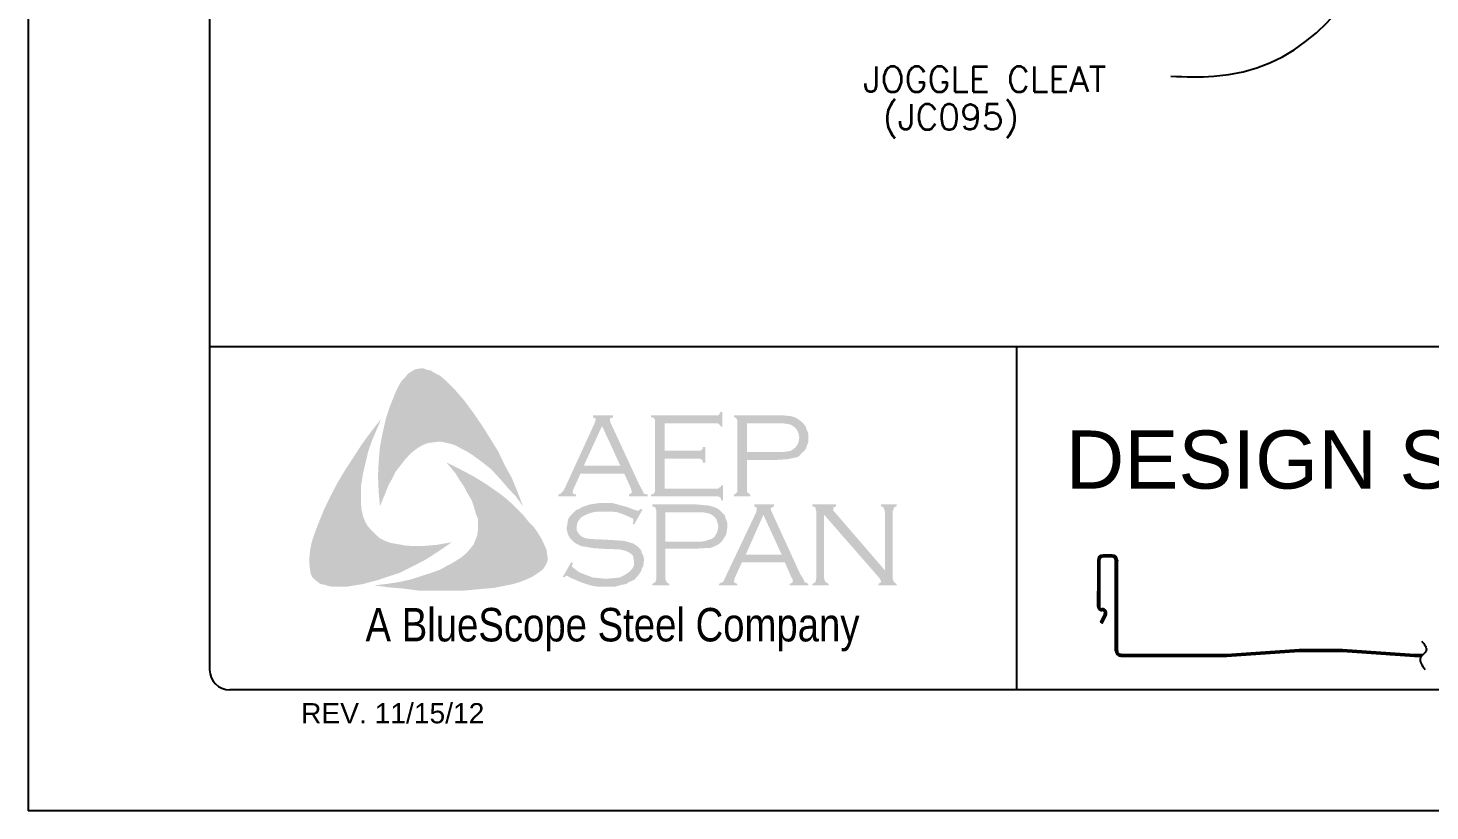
# Model space of a CAD drawing. Extents: x 100.6 to 109.1, y -14.4 to -3.4.
# Drawn here: x 100.551 to 104.894, y -14.409 to -11.983 of the extents above; entities that cross this region are included whole.
import ezdxf

# ---------------------------------------------------------------- set-up
doc = ezdxf.new("R2010")
doc.units = 0
doc.header["$LTSCALE"] = 0.5
doc.header["$MEASUREMENT"] = 0
doc.layers.get('0').update_dxf_attribs({"linetype": 'CONTINUOUS'})
for name, color, linetype in [('BORDER', 9, 'CONTINUOUS'), ('DIM', 4, 'CONTINUOUS'), ('DWG', 2, 'CONTINUOUS'), ('LAYER_1', 160, 'CONTINUOUS')]:
    doc.layers.add(name, color=color, linetype=linetype)
doc.styles.add('ROMAND', font='romand.shx')
doc.styles.get("Standard").update_dxf_attribs({"font": 'romans.shx'})
doc.styles.add('STD', font='simplex.shx', dxfattribs={"height": 0.125})

# ---------------------------------------------------------------- blocks, each defined once
blk = doc.blocks.new('Blue Logo')
at = {"layer": 'LAYER_1'}
for points in [[(-1.7113, 0.8965), (-1.6829, 0.8581), (-1.6566, 0.8197), (-1.6323, 0.7812), (-1.606, 0.7387), (-1.5858, 0.6962), (-1.5635, 0.6557), (-1.5453, 0.6112), (-1.5291, 0.5687), (-1.5514, 0.5991), (-1.5777, 0.6274), (-1.602, 0.6557), (-1.6283, 0.6841), (-1.6566, 0.7063), (-1.687, 0.7286), (-1.7032, 0.7387), (-1.7193, 0.7468), (-1.7376, 0.7569), (-1.7558, 0.763), (-1.774, 0.767), (-1.7881, 0.7691), (-1.8064, 0.767), (-1.8225, 0.765), (-1.8387, 0.7589), (-1.8529, 0.7509), (-1.8671, 0.7407), (-1.8792, 0.7306), (-1.8954, 0.7124), (-1.9096, 0.6942), (-1.9237, 0.676), (-1.9338, 0.6557), (-1.946, 0.6335), (-1.9541, 0.6133), (-1.9723, 0.5687), (-1.9763, 0.6133), (-1.9784, 0.6618), (-1.9763, 0.7063), (-1.9723, 0.7529), (-1.9642, 0.7954), (-1.9541, 0.8399), (-1.9399, 0.8824), (-1.9237, 0.9228), (-1.9116, 0.9471), (-1.9035, 0.9593), (-1.8934, 0.9694), (-1.8853, 0.9795), (-1.8731, 0.9876), (-1.861, 0.9937), (-1.8468, 0.9957), (-1.8367, 0.9957), (-1.8266, 0.9916), (-1.8144, 0.9896), (-1.8064, 0.9836), (-1.7861, 0.9734), (-1.7699, 0.9593), (-1.7537, 0.9431), (-1.7376, 0.9269), (-1.7113, 0.8965)], [(-2.0289, 0.5566), (-2.0249, 0.5384), (-2.0188, 0.5222), (-2.0107, 0.508), (-1.9986, 0.4939), (-1.9864, 0.4817), (-1.9723, 0.4696), (-1.9561, 0.4615), (-1.9399, 0.4554), (-1.9176, 0.4514), (-1.8934, 0.4473), (-1.8691, 0.4453), (-1.8448, 0.4453), (-1.8205, 0.4473), (-1.7962, 0.4494), (-1.7497, 0.4574), (-1.7881, 0.4311), (-1.8286, 0.4048), (-1.8711, 0.3826), (-1.9116, 0.3623), (-1.9561, 0.3482), (-1.9784, 0.3401), (-2.0026, 0.334), (-2.0249, 0.3279), (-2.0492, 0.3239), (-2.0735, 0.3199), (-2.0957, 0.3199), (-2.122, 0.3199), (-2.1321, 0.3219), (-2.1443, 0.3259), (-2.1564, 0.3279), (-2.1645, 0.334), (-2.1746, 0.3421), (-2.1827, 0.3502), (-2.1868, 0.3603), (-2.1888, 0.3704), (-2.1908, 0.3907), (-2.1908, 0.4109), (-2.1888, 0.4332), (-2.1847, 0.4534), (-2.1787, 0.4736), (-2.1645, 0.5121), (-2.1463, 0.5566), (-2.1261, 0.5991), (-2.1038, 0.6416), (-2.0795, 0.6821), (-2.0532, 0.7225), (-2.0269, 0.763), (-1.9986, 0.8014), (-1.9682, 0.8399), (-1.9966, 0.7731), (-2.0087, 0.7387), (-2.0168, 0.7043), (-2.0249, 0.6699), (-2.031, 0.6315), (-2.031, 0.6133), (-2.031, 0.595), (-2.031, 0.5748), (-2.0289, 0.5566)], [(-1.09, 0.7165), (-1.09, 0.6234), (-0.9302, 0.6234), (-0.9241, 0.6234), (-0.9201, 0.6274), (-0.916, 0.6294), (-0.916, 0.6335), (-0.91, 0.6335), (-0.91, 0.587), (-0.916, 0.587), (-0.916, 0.593), (-0.9201, 0.5971), (-0.9241, 0.5991), (-0.9302, 0.5991), (-1.1325, 0.5991), (-1.1325, 0.6052), (-1.1244, 0.6072), (-1.1224, 0.6112), (-1.1204, 0.6133), (-1.1204, 0.6214), (-1.1204, 0.8298), (-1.1204, 0.8358), (-1.1224, 0.8399), (-1.1265, 0.8439), (-1.1325, 0.8439), (-1.1325, 0.85), (-0.9322, 0.85), (-0.9261, 0.85), (-0.9221, 0.852), (-0.9201, 0.8561), (-0.916, 0.8621), (-0.912, 0.8621), (-0.912, 0.8156), (-0.916, 0.8156), (-0.9201, 0.8217), (-0.9221, 0.8237), (-0.9261, 0.8257), (-0.9322, 0.8257), (-1.09, 0.8257), (-1.09, 0.7407), (-0.9868, 0.7407), (-0.9808, 0.7407), (-0.9767, 0.7428), (-0.9727, 0.7468), (-0.9727, 0.7529), (-0.9646, 0.7529), (-0.9646, 0.7043), (-0.9727, 0.7043), (-0.9727, 0.7104), (-0.9767, 0.7144), (-0.9808, 0.7165), (-0.9868, 0.7165), (-1.09, 0.7165)], [(-1.4705, 0.4655), (-1.4603, 0.4433), (-1.4563, 0.4332), (-1.4543, 0.419), (-1.4522, 0.4069), (-1.4543, 0.3967), (-1.4603, 0.3846), (-1.4664, 0.3745), (-1.4826, 0.3623), (-1.5008, 0.3502), (-1.519, 0.3421), (-1.5393, 0.334), (-1.5595, 0.3279), (-1.5797, 0.3239), (-1.6202, 0.3158), (-1.6667, 0.3118), (-1.7113, 0.3077), (-1.7598, 0.3077), (-1.8064, 0.3077), (-1.8529, 0.3077), (-1.8994, 0.3138), (-1.946, 0.3178), (-1.9905, 0.3239), (-1.9541, 0.3279), (-1.9136, 0.334), (-1.8772, 0.3421), (-1.8387, 0.3543), (-1.8023, 0.3664), (-1.7861, 0.3725), (-1.7679, 0.3826), (-1.7517, 0.3907), (-1.7355, 0.4008), (-1.7193, 0.4109), (-1.7032, 0.4251), (-1.693, 0.4372), (-1.6829, 0.4494), (-1.6769, 0.4635), (-1.6708, 0.4797), (-1.6688, 0.4959), (-1.6688, 0.5121), (-1.6688, 0.5303), (-1.6748, 0.5445), (-1.6809, 0.5667), (-1.689, 0.589), (-1.7011, 0.6092), (-1.7113, 0.6294), (-1.7254, 0.6497), (-1.7376, 0.6699), (-1.7659, 0.7043), (-1.7254, 0.6841), (-1.6829, 0.6618), (-1.6404, 0.6355), (-1.6, 0.6072), (-1.5818, 0.593), (-1.5635, 0.5768), (-1.5453, 0.5586), (-1.5291, 0.5424), (-1.513, 0.5222), (-1.4968, 0.506), (-1.4826, 0.4858), (-1.4705, 0.4655)], [(-1.1588, 0.5586), (-1.1851, 0.5121), (-1.1892, 0.5141), (-1.1872, 0.5242), (-1.1872, 0.5283), (-1.1892, 0.5303), (-1.2013, 0.5364), (-1.2195, 0.5445), (-1.2378, 0.5505), (-1.258, 0.5526), (-1.2782, 0.5526), (-1.2944, 0.5526), (-1.3106, 0.5505), (-1.3248, 0.5465), (-1.3389, 0.5404), (-1.3491, 0.5343), (-1.3571, 0.5242), (-1.3612, 0.5161), (-1.3632, 0.504), (-1.3632, 0.4959), (-1.3592, 0.4878), (-1.3531, 0.4797), (-1.345, 0.4736), (-1.3349, 0.4696), (-1.3207, 0.4676), (-1.2782, 0.4655), (-1.2418, 0.4635), (-1.2155, 0.4615), (-1.2013, 0.4574), (-1.1872, 0.4534), (-1.1791, 0.4473), (-1.173, 0.4433), (-1.1669, 0.4372), (-1.1629, 0.4311), (-1.1609, 0.423), (-1.1568, 0.417), (-1.1548, 0.4069), (-1.1548, 0.3988), (-1.1568, 0.3826), (-1.1609, 0.3765), (-1.1629, 0.3684), (-1.1669, 0.3623), (-1.171, 0.3563), (-1.1831, 0.3421), (-1.1912, 0.3381), (-1.2013, 0.334), (-1.2094, 0.3279), (-1.2216, 0.3259), (-1.2438, 0.3199), (-1.2701, 0.3199), (-1.2985, 0.3199), (-1.3126, 0.3219), (-1.3268, 0.3259), (-1.3511, 0.334), (-1.3835, 0.3482), (-1.3936, 0.3543), (-1.3976, 0.3522), (-1.4017, 0.3482), (-1.4057, 0.3502), (-1.3794, 0.3967), (-1.3754, 0.3927), (-1.3774, 0.3826), (-1.3754, 0.3806), (-1.3713, 0.3765), (-1.3551, 0.3644), (-1.3349, 0.3563), (-1.3126, 0.3482), (-1.2924, 0.3462), (-1.2722, 0.3441), (-1.2499, 0.3462), (-1.2297, 0.3482), (-1.2135, 0.3563), (-1.2013, 0.3644), (-1.1932, 0.3725), (-1.1872, 0.3806), (-1.1851, 0.3887), (-1.1851, 0.3967), (-1.1872, 0.4089), (-1.1872, 0.4129), (-1.1912, 0.419), (-1.1993, 0.4251), (-1.2115, 0.4311), (-1.2216, 0.4332), (-1.2297, 0.4352), (-1.2843, 0.4372), (-1.3126, 0.4392), (-1.3349, 0.4433), (-1.3491, 0.4453), (-1.3652, 0.4534), (-1.3713, 0.4574), (-1.3754, 0.4615), (-1.3814, 0.4676), (-1.3855, 0.4736), (-1.3895, 0.4817), (-1.3915, 0.4878), (-1.3936, 0.4959), (-1.3936, 0.502), (-1.3915, 0.5161), (-1.3895, 0.5283), (-1.3835, 0.5384), (-1.3733, 0.5485), (-1.3652, 0.5566), (-1.3551, 0.5606), (-1.345, 0.5667), (-1.3329, 0.5708), (-1.3207, 0.5748), (-1.3066, 0.5768), (-1.2924, 0.5789), (-1.2762, 0.5789), (-1.2519, 0.5789), (-1.2297, 0.5728), (-1.2074, 0.5667), (-1.1811, 0.5566), (-1.173, 0.5546), (-1.169, 0.5566), (-1.1649, 0.5606), (-1.1588, 0.5586)], [(-0.5963, 0.5424), (-0.5963, 0.3462), (-0.5943, 0.3381), (-0.5923, 0.334), (-0.5882, 0.332), (-0.5822, 0.3279), (-0.5822, 0.3239), (-0.6327, 0.3239), (-0.6327, 0.3279), (-0.6267, 0.332), (-0.6226, 0.334), (-0.6226, 0.3381), (-0.6206, 0.3462), (-0.6206, 0.5526), (-0.6226, 0.5586), (-0.6226, 0.5647), (-0.6267, 0.5667), (-0.6327, 0.5687), (-0.6327, 0.5748), (-0.5599, 0.5748), (-0.5599, 0.5687), (-0.568, 0.5647), (-0.568, 0.5627), (-0.568, 0.5606), (-0.568, 0.5546), (-0.5599, 0.5465), (-0.4081, 0.3704), (-0.4081, 0.5526), (-0.4102, 0.5586), (-0.4122, 0.5647), (-0.4142, 0.5667), (-0.4203, 0.5687), (-0.4203, 0.5748), (-0.3717, 0.5748), (-0.3717, 0.5687), (-0.3778, 0.5667), (-0.3798, 0.5647), (-0.3818, 0.5586), (-0.3839, 0.5526), (-0.3839, 0.3462), (-0.3818, 0.3381), (-0.3798, 0.334), (-0.3778, 0.332), (-0.3717, 0.3279), (-0.3717, 0.3239), (-0.4284, 0.3239), (-0.4284, 0.3279), (-0.4223, 0.332), (-0.4203, 0.334), (-0.4203, 0.336), (-0.4223, 0.3421), (-0.4284, 0.3502), (-0.5963, 0.5424)]]:
    blk.add_hatch(color=7, dxfattribs=at).paths.add_polyline_path(points)
h = blk.add_hatch(color=7, dxfattribs=at)
edge = h.paths.add_edge_path(flags=16)
edge.add_spline(control_points=[(-1.2276, 0.6942), (-1.2276, 0.6942), (-1.2843, 0.8176), (-1.2843, 0.8176), (-1.2843, 0.8176), (-1.341, 0.6942), (-1.341, 0.6942), (-1.341, 0.6942), (-1.2276, 0.6942), (-1.2276, 0.6942), (-1.2276, 0.6942), (-1.2276, 0.6942), (-1.2276, 0.6942), (-1.2276, 0.6942), (-1.2276, 0.6942), (-1.2276, 0.6942)], knot_values=[0, 0, 0, 0, 1, 1, 1, 2, 2, 2, 3, 3, 3, 4, 4, 4, 5, 5, 5, 5], degree=3, periodic=0)
edge = h.paths.add_edge_path()
edge.add_spline(control_points=[(-1.2155, 0.6699), (-1.2155, 0.6699), (-1.3511, 0.6699), (-1.3511, 0.6699), (-1.3511, 0.6699), (-1.3733, 0.6214), (-1.3733, 0.6214), (-1.3733, 0.6214), (-1.3733, 0.6214), (-1.3733, 0.6214), (-1.3733, 0.6214), (-1.3754, 0.6133), (-1.3754, 0.6133), (-1.3754, 0.6133), (-1.3754, 0.6133), (-1.3754, 0.6133), (-1.3754, 0.6133), (-1.3754, 0.6112), (-1.3754, 0.6112), (-1.3754, 0.6112), (-1.3733, 0.6072), (-1.3733, 0.6072), (-1.3733, 0.6072), (-1.3652, 0.6052), (-1.3652, 0.6052), (-1.3652, 0.6052), (-1.3652, 0.5991), (-1.3652, 0.5991), (-1.3652, 0.5991), (-1.4199, 0.5991), (-1.4199, 0.5991), (-1.4199, 0.5991), (-1.4199, 0.6052), (-1.4199, 0.6052), (-1.4199, 0.6052), (-1.4199, 0.6052), (-1.4199, 0.6052), (-1.4199, 0.6052), (-1.4138, 0.6072), (-1.4138, 0.6072), (-1.4138, 0.6072), (-1.4098, 0.6112), (-1.4098, 0.6112), (-1.4098, 0.6112), (-1.4098, 0.6112), (-1.4098, 0.6112), (-1.4098, 0.6112), (-1.4037, 0.6173), (-1.4037, 0.6173), (-1.4037, 0.6173), (-1.3976, 0.6294), (-1.3976, 0.6294), (-1.3976, 0.6294), (-1.3066, 0.8277), (-1.3066, 0.8277), (-1.3066, 0.8277), (-1.3066, 0.8277), (-1.3066, 0.8277), (-1.3066, 0.8277), (-1.3045, 0.8358), (-1.3045, 0.8358), (-1.3045, 0.8358), (-1.3045, 0.8358), (-1.3045, 0.8358), (-1.3045, 0.8358), (-1.3045, 0.8399), (-1.3045, 0.8399), (-1.3045, 0.8399), (-1.3066, 0.8419), (-1.3066, 0.8419), (-1.3066, 0.8419), (-1.3126, 0.8439), (-1.3126, 0.8439), (-1.3126, 0.8439), (-1.3126, 0.85), (-1.3126, 0.85), (-1.3126, 0.85), (-1.2499, 0.85), (-1.2499, 0.85), (-1.2499, 0.85), (-1.2499, 0.8439), (-1.2499, 0.8439), (-1.2499, 0.8439), (-1.2499, 0.8439), (-1.2499, 0.8439), (-1.2499, 0.8439), (-1.258, 0.8419), (-1.258, 0.8419), (-1.258, 0.8419), (-1.26, 0.8399), (-1.26, 0.8399), (-1.26, 0.8399), (-1.26, 0.8358), (-1.26, 0.8358), (-1.26, 0.8358), (-1.26, 0.8358), (-1.26, 0.8358), (-1.26, 0.8358), (-1.258, 0.8277), (-1.258, 0.8277), (-1.258, 0.8277), (-1.169, 0.6355), (-1.169, 0.6355), (-1.169, 0.6355), (-1.169, 0.6355), (-1.169, 0.6355), (-1.169, 0.6355), (-1.1609, 0.6214), (-1.1609, 0.6214), (-1.1609, 0.6214), (-1.1568, 0.6112), (-1.1568, 0.6112), (-1.1568, 0.6112), (-1.1568, 0.6112), (-1.1568, 0.6112), (-1.1568, 0.6112), (-1.1528, 0.6072), (-1.1528, 0.6072), (-1.1528, 0.6072), (-1.1427, 0.6052), (-1.1427, 0.6052), (-1.1427, 0.6052), (-1.1427, 0.5991), (-1.1427, 0.5991), (-1.1427, 0.5991), (-1.2013, 0.5991), (-1.2013, 0.5991), (-1.2013, 0.5991), (-1.2013, 0.6052), (-1.2013, 0.6052), (-1.2013, 0.6052), (-1.2013, 0.6052), (-1.2013, 0.6052), (-1.2013, 0.6052), (-1.1973, 0.6072), (-1.1973, 0.6072), (-1.1973, 0.6072), (-1.1953, 0.6072), (-1.1953, 0.6072), (-1.1953, 0.6072), (-1.1932, 0.6112), (-1.1932, 0.6112), (-1.1932, 0.6112), (-1.1912, 0.6133), (-1.1912, 0.6133), (-1.1912, 0.6133), (-1.1912, 0.6133), (-1.1912, 0.6133), (-1.1912, 0.6133), (-1.1932, 0.6173), (-1.1932, 0.6173), (-1.1932, 0.6173), (-1.1953, 0.6254), (-1.1953, 0.6254), (-1.1953, 0.6254), (-1.2155, 0.6699), (-1.2155, 0.6699), (-1.2155, 0.6699), (-1.2155, 0.6699), (-1.2155, 0.6699), (-1.2155, 0.6699), (-1.2155, 0.6699), (-1.2155, 0.6699)], knot_values=[0, 0, 0, 0, 1, 1, 1, 2, 2, 2, 3, 3, 3, 4, 4, 4, 5, 5, 5, 6, 6, 6, 7, 7, 7, 8, 8, 8, 9, 9, 9, 10, 10, 10, 11, 11, 11, 12, 12, 12, 13, 13, 13, 14, 14, 14, 15, 15, 15, 16, 16, 16, 17, 17, 17, 18, 18, 18, 19, 19, 19, 20, 20, 20, 21, 21, 21, 22, 22, 22, 23, 23, 23, 24, 24, 24, 25, 25, 25, 26, 26, 26, 27, 27, 27, 28, 28, 28, 29, 29, 29, 30, 30, 30, 31, 31, 31, 32, 32, 32, 33, 33, 33, 34, 34, 34, 35, 35, 35, 36, 36, 36, 37, 37, 37, 38, 38, 38, 39, 39, 39, 40, 40, 40, 41, 41, 41, 42, 42, 42, 43, 43, 43, 44, 44, 44, 45, 45, 45, 46, 46, 46, 47, 47, 47, 48, 48, 48, 49, 49, 49, 50, 50, 50, 51, 51, 51, 52, 52, 52, 53, 53, 53, 54, 54, 54, 54], degree=3, periodic=0)
h = blk.add_hatch(color=7, dxfattribs=at)
edge = h.paths.add_edge_path(flags=16)
edge.add_spline(control_points=[(-0.8351, 0.7367), (-0.8351, 0.7367), (-0.742, 0.7367), (-0.742, 0.7367), (-0.742, 0.7367), (-0.742, 0.7367), (-0.742, 0.7367), (-0.742, 0.7367), (-0.7238, 0.7367), (-0.7238, 0.7367), (-0.7238, 0.7367), (-0.7096, 0.7387), (-0.7096, 0.7387), (-0.7096, 0.7387), (-0.7096, 0.7387), (-0.7096, 0.7387), (-0.7096, 0.7387), (-0.6995, 0.7407), (-0.6995, 0.7407), (-0.6995, 0.7407), (-0.6934, 0.7448), (-0.6934, 0.7448), (-0.6934, 0.7448), (-0.6934, 0.7448), (-0.6934, 0.7448), (-0.6934, 0.7448), (-0.6854, 0.7509), (-0.6854, 0.7509), (-0.6854, 0.7509), (-0.6793, 0.7589), (-0.6793, 0.7589), (-0.6793, 0.7589), (-0.6752, 0.7691), (-0.6752, 0.7691), (-0.6752, 0.7691), (-0.6732, 0.7812), (-0.6732, 0.7812), (-0.6732, 0.7812), (-0.6732, 0.7812), (-0.6732, 0.7812), (-0.6732, 0.7812), (-0.6752, 0.7933), (-0.6752, 0.7933), (-0.6752, 0.7933), (-0.6793, 0.8035), (-0.6793, 0.8035), (-0.6793, 0.8035), (-0.6854, 0.8116), (-0.6854, 0.8116), (-0.6854, 0.8116), (-0.6934, 0.8176), (-0.6934, 0.8176), (-0.6934, 0.8176), (-0.6934, 0.8176), (-0.6934, 0.8176), (-0.6934, 0.8176), (-0.6995, 0.8217), (-0.6995, 0.8217), (-0.6995, 0.8217), (-0.7096, 0.8237), (-0.7096, 0.8237), (-0.7096, 0.8237), (-0.7096, 0.8237), (-0.7096, 0.8237), (-0.7096, 0.8237), (-0.7238, 0.8257), (-0.7238, 0.8257), (-0.7238, 0.8257), (-0.742, 0.8257), (-0.742, 0.8257), (-0.742, 0.8257), (-0.8351, 0.8257), (-0.8351, 0.8257), (-0.8351, 0.8257), (-0.8351, 0.7367), (-0.8351, 0.7367), (-0.8351, 0.7367), (-0.8351, 0.7367), (-0.8351, 0.7367), (-0.8351, 0.7367), (-0.8351, 0.7367), (-0.8351, 0.7367)], knot_values=[0, 0, 0, 0, 1, 1, 1, 2, 2, 2, 3, 3, 3, 4, 4, 4, 5, 5, 5, 6, 6, 6, 7, 7, 7, 8, 8, 8, 9, 9, 9, 10, 10, 10, 11, 11, 11, 12, 12, 12, 13, 13, 13, 14, 14, 14, 15, 15, 15, 16, 16, 16, 17, 17, 17, 18, 18, 18, 19, 19, 19, 20, 20, 20, 21, 21, 21, 22, 22, 22, 23, 23, 23, 24, 24, 24, 25, 25, 25, 26, 26, 26, 27, 27, 27, 27], degree=3, periodic=0)
edge = h.paths.add_edge_path()
edge.add_spline(control_points=[(-0.8351, 0.7124), (-0.8351, 0.7124), (-0.8351, 0.6193), (-0.8351, 0.6193), (-0.8351, 0.6193), (-0.8351, 0.6193), (-0.8351, 0.6193), (-0.8351, 0.6193), (-0.8351, 0.6133), (-0.8351, 0.6133), (-0.8351, 0.6133), (-0.8331, 0.6112), (-0.8331, 0.6112), (-0.8331, 0.6112), (-0.8331, 0.6112), (-0.8331, 0.6112), (-0.8331, 0.6112), (-0.829, 0.6072), (-0.829, 0.6072), (-0.829, 0.6072), (-0.825, 0.6052), (-0.825, 0.6052), (-0.825, 0.6052), (-0.825, 0.5991), (-0.825, 0.5991), (-0.825, 0.5991), (-0.8756, 0.5991), (-0.8756, 0.5991), (-0.8756, 0.5991), (-0.8756, 0.6052), (-0.8756, 0.6052), (-0.8756, 0.6052), (-0.8756, 0.6052), (-0.8756, 0.6052), (-0.8756, 0.6052), (-0.8715, 0.6072), (-0.8715, 0.6072), (-0.8715, 0.6072), (-0.8675, 0.6112), (-0.8675, 0.6112), (-0.8675, 0.6112), (-0.8675, 0.6112), (-0.8675, 0.6112), (-0.8675, 0.6112), (-0.8654, 0.6133), (-0.8654, 0.6133), (-0.8654, 0.6133), (-0.8654, 0.6193), (-0.8654, 0.6193), (-0.8654, 0.6193), (-0.8654, 0.8318), (-0.8654, 0.8318), (-0.8654, 0.8318), (-0.8654, 0.8318), (-0.8654, 0.8318), (-0.8654, 0.8318), (-0.8654, 0.8358), (-0.8654, 0.8358), (-0.8654, 0.8358), (-0.8675, 0.8399), (-0.8675, 0.8399), (-0.8675, 0.8399), (-0.8675, 0.8399), (-0.8675, 0.8399), (-0.8675, 0.8399), (-0.8715, 0.8439), (-0.8715, 0.8439), (-0.8715, 0.8439), (-0.8756, 0.8439), (-0.8756, 0.8439), (-0.8756, 0.8439), (-0.8756, 0.85), (-0.8756, 0.85), (-0.8756, 0.85), (-0.744, 0.85), (-0.744, 0.85), (-0.744, 0.85), (-0.744, 0.85), (-0.744, 0.85), (-0.744, 0.85), (-0.7198, 0.85), (-0.7198, 0.85), (-0.7198, 0.85), (-0.6995, 0.848), (-0.6995, 0.848), (-0.6995, 0.848), (-0.6995, 0.848), (-0.6995, 0.848), (-0.6995, 0.848), (-0.6854, 0.8439), (-0.6854, 0.8439), (-0.6854, 0.8439), (-0.6732, 0.8358), (-0.6732, 0.8358), (-0.6732, 0.8358), (-0.6732, 0.8358), (-0.6732, 0.8358), (-0.6732, 0.8358), (-0.6671, 0.8318), (-0.6671, 0.8318), (-0.6671, 0.8318), (-0.6631, 0.8277), (-0.6631, 0.8277), (-0.6631, 0.8277), (-0.653, 0.8156), (-0.653, 0.8156), (-0.653, 0.8156), (-0.653, 0.8156), (-0.653, 0.8156), (-0.653, 0.8156), (-0.651, 0.8075), (-0.651, 0.8075), (-0.651, 0.8075), (-0.6469, 0.7994), (-0.6469, 0.7994), (-0.6469, 0.7994), (-0.6449, 0.7913), (-0.6449, 0.7913), (-0.6449, 0.7913), (-0.6449, 0.7812), (-0.6449, 0.7812), (-0.6449, 0.7812), (-0.6449, 0.7812), (-0.6449, 0.7812), (-0.6449, 0.7812), (-0.6449, 0.7691), (-0.6449, 0.7691), (-0.6449, 0.7691), (-0.6489, 0.7589), (-0.6489, 0.7589), (-0.6489, 0.7589), (-0.653, 0.7468), (-0.653, 0.7468), (-0.653, 0.7468), (-0.659, 0.7387), (-0.659, 0.7387), (-0.659, 0.7387), (-0.659, 0.7387), (-0.659, 0.7387), (-0.659, 0.7387), (-0.6671, 0.7326), (-0.6671, 0.7326), (-0.6671, 0.7326), (-0.6732, 0.7245), (-0.6732, 0.7245), (-0.6732, 0.7245), (-0.6813, 0.7205), (-0.6813, 0.7205), (-0.6813, 0.7205), (-0.6914, 0.7185), (-0.6914, 0.7185), (-0.6914, 0.7185), (-0.6914, 0.7185), (-0.6914, 0.7185), (-0.6914, 0.7185), (-0.7015, 0.7165), (-0.7015, 0.7165), (-0.7015, 0.7165), (-0.7137, 0.7144), (-0.7137, 0.7144), (-0.7137, 0.7144), (-0.744, 0.7124), (-0.744, 0.7124), (-0.744, 0.7124), (-0.8351, 0.7124), (-0.8351, 0.7124), (-0.8351, 0.7124), (-0.8351, 0.7124), (-0.8351, 0.7124), (-0.8351, 0.7124), (-0.8351, 0.7124), (-0.8351, 0.7124)], knot_values=[0, 0, 0, 0, 1, 1, 1, 2, 2, 2, 3, 3, 3, 4, 4, 4, 5, 5, 5, 6, 6, 6, 7, 7, 7, 8, 8, 8, 9, 9, 9, 10, 10, 10, 11, 11, 11, 12, 12, 12, 13, 13, 13, 14, 14, 14, 15, 15, 15, 16, 16, 16, 17, 17, 17, 18, 18, 18, 19, 19, 19, 20, 20, 20, 21, 21, 21, 22, 22, 22, 23, 23, 23, 24, 24, 24, 25, 25, 25, 26, 26, 26, 27, 27, 27, 28, 28, 28, 29, 29, 29, 30, 30, 30, 31, 31, 31, 32, 32, 32, 33, 33, 33, 34, 34, 34, 35, 35, 35, 36, 36, 36, 37, 37, 37, 38, 38, 38, 39, 39, 39, 40, 40, 40, 41, 41, 41, 42, 42, 42, 43, 43, 43, 44, 44, 44, 45, 45, 45, 46, 46, 46, 47, 47, 47, 48, 48, 48, 49, 49, 49, 50, 50, 50, 51, 51, 51, 52, 52, 52, 53, 53, 53, 54, 54, 54, 55, 55, 55, 56, 56, 56, 57, 57, 57, 57], degree=3, periodic=0)
h = blk.add_hatch(color=7, dxfattribs=at)
edge = h.paths.add_edge_path(flags=16)
edge.add_spline(control_points=[(-1.088, 0.4595), (-1.088, 0.4595), (-0.9929, 0.4595), (-0.9929, 0.4595), (-0.9929, 0.4595), (-0.9929, 0.4595), (-0.9929, 0.4595), (-0.9929, 0.4595), (-0.9747, 0.4595), (-0.9747, 0.4595), (-0.9747, 0.4595), (-0.9626, 0.4615), (-0.9626, 0.4615), (-0.9626, 0.4615), (-0.9626, 0.4615), (-0.9626, 0.4615), (-0.9626, 0.4615), (-0.9525, 0.4655), (-0.9525, 0.4655), (-0.9525, 0.4655), (-0.9444, 0.4676), (-0.9444, 0.4676), (-0.9444, 0.4676), (-0.9444, 0.4676), (-0.9444, 0.4676), (-0.9444, 0.4676), (-0.9363, 0.4736), (-0.9363, 0.4736), (-0.9363, 0.4736), (-0.9302, 0.4838), (-0.9302, 0.4838), (-0.9302, 0.4838), (-0.9261, 0.4939), (-0.9261, 0.4939), (-0.9261, 0.4939), (-0.9241, 0.506), (-0.9241, 0.506), (-0.9241, 0.506), (-0.9241, 0.506), (-0.9241, 0.506), (-0.9241, 0.506), (-0.9261, 0.5161), (-0.9261, 0.5161), (-0.9261, 0.5161), (-0.9302, 0.5283), (-0.9302, 0.5283), (-0.9302, 0.5283), (-0.9363, 0.5364), (-0.9363, 0.5364), (-0.9363, 0.5364), (-0.9444, 0.5424), (-0.9444, 0.5424), (-0.9444, 0.5424), (-0.9444, 0.5424), (-0.9444, 0.5424), (-0.9444, 0.5424), (-0.9525, 0.5465), (-0.9525, 0.5465), (-0.9525, 0.5465), (-0.9626, 0.5485), (-0.9626, 0.5485), (-0.9626, 0.5485), (-0.9626, 0.5485), (-0.9626, 0.5485), (-0.9626, 0.5485), (-0.9747, 0.5505), (-0.9747, 0.5505), (-0.9747, 0.5505), (-0.9929, 0.5505), (-0.9929, 0.5505), (-0.9929, 0.5505), (-1.088, 0.5505), (-1.088, 0.5505), (-1.088, 0.5505), (-1.088, 0.4595), (-1.088, 0.4595), (-1.088, 0.4595), (-1.088, 0.4595), (-1.088, 0.4595), (-1.088, 0.4595), (-1.088, 0.4595), (-1.088, 0.4595)], knot_values=[0, 0, 0, 0, 1, 1, 1, 2, 2, 2, 3, 3, 3, 4, 4, 4, 5, 5, 5, 6, 6, 6, 7, 7, 7, 8, 8, 8, 9, 9, 9, 10, 10, 10, 11, 11, 11, 12, 12, 12, 13, 13, 13, 14, 14, 14, 15, 15, 15, 16, 16, 16, 17, 17, 17, 18, 18, 18, 19, 19, 19, 20, 20, 20, 21, 21, 21, 22, 22, 22, 23, 23, 23, 24, 24, 24, 25, 25, 25, 26, 26, 26, 27, 27, 27, 27], degree=3, periodic=0)
edge = h.paths.add_edge_path()
edge.add_spline(control_points=[(-1.088, 0.4372), (-1.088, 0.4372), (-1.088, 0.3421), (-1.088, 0.3421), (-1.088, 0.3421), (-1.088, 0.3421), (-1.088, 0.3421), (-1.088, 0.3421), (-1.086, 0.3381), (-1.086, 0.3381), (-1.086, 0.3381), (-1.084, 0.334), (-1.084, 0.334), (-1.084, 0.334), (-1.084, 0.334), (-1.084, 0.334), (-1.084, 0.334), (-1.082, 0.332), (-1.082, 0.332), (-1.082, 0.332), (-1.0759, 0.3279), (-1.0759, 0.3279), (-1.0759, 0.3279), (-1.0759, 0.3239), (-1.0759, 0.3239), (-1.0759, 0.3239), (-1.1285, 0.3239), (-1.1285, 0.3239), (-1.1285, 0.3239), (-1.1285, 0.3279), (-1.1285, 0.3279), (-1.1285, 0.3279), (-1.1285, 0.3279), (-1.1285, 0.3279), (-1.1285, 0.3279), (-1.1224, 0.332), (-1.1224, 0.332), (-1.1224, 0.332), (-1.1184, 0.334), (-1.1184, 0.334), (-1.1184, 0.334), (-1.1184, 0.334), (-1.1184, 0.334), (-1.1184, 0.334), (-1.1184, 0.3381), (-1.1184, 0.3381), (-1.1184, 0.3381), (-1.1164, 0.3421), (-1.1164, 0.3421), (-1.1164, 0.3421), (-1.1164, 0.5566), (-1.1164, 0.5566), (-1.1164, 0.5566), (-1.1164, 0.5566), (-1.1164, 0.5566), (-1.1164, 0.5566), (-1.1184, 0.5606), (-1.1184, 0.5606), (-1.1184, 0.5606), (-1.1184, 0.5647), (-1.1184, 0.5647), (-1.1184, 0.5647), (-1.1184, 0.5647), (-1.1184, 0.5647), (-1.1184, 0.5647), (-1.1224, 0.5667), (-1.1224, 0.5667), (-1.1224, 0.5667), (-1.1285, 0.5687), (-1.1285, 0.5687), (-1.1285, 0.5687), (-1.1285, 0.5748), (-1.1285, 0.5748), (-1.1285, 0.5748), (-0.997, 0.5748), (-0.997, 0.5748), (-0.997, 0.5748), (-0.997, 0.5748), (-0.997, 0.5748), (-0.997, 0.5748), (-0.9727, 0.5728), (-0.9727, 0.5728), (-0.9727, 0.5728), (-0.9525, 0.5708), (-0.9525, 0.5708), (-0.9525, 0.5708), (-0.9525, 0.5708), (-0.9525, 0.5708), (-0.9525, 0.5708), (-0.9383, 0.5667), (-0.9383, 0.5667), (-0.9383, 0.5667), (-0.9241, 0.5606), (-0.9241, 0.5606), (-0.9241, 0.5606), (-0.9241, 0.5606), (-0.9241, 0.5606), (-0.9241, 0.5606), (-0.9201, 0.5566), (-0.9201, 0.5566), (-0.9201, 0.5566), (-0.914, 0.5505), (-0.914, 0.5505), (-0.914, 0.5505), (-0.9039, 0.5404), (-0.9039, 0.5404), (-0.9039, 0.5404), (-0.9039, 0.5404), (-0.9039, 0.5404), (-0.9039, 0.5404), (-0.9019, 0.5323), (-0.9019, 0.5323), (-0.9019, 0.5323), (-0.8978, 0.5222), (-0.8978, 0.5222), (-0.8978, 0.5222), (-0.8958, 0.5161), (-0.8958, 0.5161), (-0.8958, 0.5161), (-0.8958, 0.506), (-0.8958, 0.506), (-0.8958, 0.506), (-0.8958, 0.506), (-0.8958, 0.506), (-0.8958, 0.506), (-0.8978, 0.4939), (-0.8978, 0.4939), (-0.8978, 0.4939), (-0.8998, 0.4817), (-0.8998, 0.4817), (-0.8998, 0.4817), (-0.9059, 0.4716), (-0.9059, 0.4716), (-0.9059, 0.4716), (-0.912, 0.4615), (-0.912, 0.4615), (-0.912, 0.4615), (-0.912, 0.4615), (-0.912, 0.4615), (-0.912, 0.4615), (-0.9181, 0.4554), (-0.9181, 0.4554), (-0.9181, 0.4554), (-0.9261, 0.4494), (-0.9261, 0.4494), (-0.9261, 0.4494), (-0.9342, 0.4453), (-0.9342, 0.4453), (-0.9342, 0.4453), (-0.9444, 0.4413), (-0.9444, 0.4413), (-0.9444, 0.4413), (-0.9444, 0.4413), (-0.9444, 0.4413), (-0.9444, 0.4413), (-0.9525, 0.4392), (-0.9525, 0.4392), (-0.9525, 0.4392), (-0.9646, 0.4392), (-0.9646, 0.4392), (-0.9646, 0.4392), (-0.997, 0.4372), (-0.997, 0.4372), (-0.997, 0.4372), (-1.088, 0.4372), (-1.088, 0.4372), (-1.088, 0.4372), (-1.088, 0.4372), (-1.088, 0.4372), (-1.088, 0.4372), (-1.088, 0.4372), (-1.088, 0.4372)], knot_values=[0, 0, 0, 0, 1, 1, 1, 2, 2, 2, 3, 3, 3, 4, 4, 4, 5, 5, 5, 6, 6, 6, 7, 7, 7, 8, 8, 8, 9, 9, 9, 10, 10, 10, 11, 11, 11, 12, 12, 12, 13, 13, 13, 14, 14, 14, 15, 15, 15, 16, 16, 16, 17, 17, 17, 18, 18, 18, 19, 19, 19, 20, 20, 20, 21, 21, 21, 22, 22, 22, 23, 23, 23, 24, 24, 24, 25, 25, 25, 26, 26, 26, 27, 27, 27, 28, 28, 28, 29, 29, 29, 30, 30, 30, 31, 31, 31, 32, 32, 32, 33, 33, 33, 34, 34, 34, 35, 35, 35, 36, 36, 36, 37, 37, 37, 38, 38, 38, 39, 39, 39, 40, 40, 40, 41, 41, 41, 42, 42, 42, 43, 43, 43, 44, 44, 44, 45, 45, 45, 46, 46, 46, 47, 47, 47, 48, 48, 48, 49, 49, 49, 50, 50, 50, 51, 51, 51, 52, 52, 52, 53, 53, 53, 54, 54, 54, 55, 55, 55, 56, 56, 56, 57, 57, 57, 57], degree=3, periodic=0)
h = blk.add_hatch(color=7, dxfattribs=at)
edge = h.paths.add_edge_path(flags=16)
edge.add_spline(control_points=[(-0.7278, 0.419), (-0.7278, 0.419), (-0.7845, 0.5424), (-0.7845, 0.5424), (-0.7845, 0.5424), (-0.8391, 0.419), (-0.8391, 0.419), (-0.8391, 0.419), (-0.7278, 0.419), (-0.7278, 0.419), (-0.7278, 0.419), (-0.7278, 0.419), (-0.7278, 0.419), (-0.7278, 0.419), (-0.7278, 0.419), (-0.7278, 0.419)], knot_values=[0, 0, 0, 0, 1, 1, 1, 2, 2, 2, 3, 3, 3, 4, 4, 4, 5, 5, 5, 5], degree=3, periodic=0)
edge = h.paths.add_edge_path()
edge.add_spline(control_points=[(-0.7177, 0.3947), (-0.7177, 0.3947), (-0.8513, 0.3947), (-0.8513, 0.3947), (-0.8513, 0.3947), (-0.8735, 0.3462), (-0.8735, 0.3462), (-0.8735, 0.3462), (-0.8735, 0.3462), (-0.8735, 0.3462), (-0.8735, 0.3462), (-0.8756, 0.336), (-0.8756, 0.336), (-0.8756, 0.336), (-0.8756, 0.336), (-0.8756, 0.336), (-0.8756, 0.336), (-0.8756, 0.334), (-0.8756, 0.334), (-0.8756, 0.334), (-0.8735, 0.332), (-0.8735, 0.332), (-0.8735, 0.332), (-0.8654, 0.3279), (-0.8654, 0.3279), (-0.8654, 0.3279), (-0.8654, 0.3239), (-0.8654, 0.3239), (-0.8654, 0.3239), (-0.9221, 0.3239), (-0.9221, 0.3239), (-0.9221, 0.3239), (-0.9221, 0.3279), (-0.9221, 0.3279), (-0.9221, 0.3279), (-0.9221, 0.3279), (-0.9221, 0.3279), (-0.9221, 0.3279), (-0.916, 0.332), (-0.916, 0.332), (-0.916, 0.332), (-0.91, 0.334), (-0.91, 0.334), (-0.91, 0.334), (-0.91, 0.334), (-0.91, 0.334), (-0.91, 0.334), (-0.9059, 0.3421), (-0.9059, 0.3421), (-0.9059, 0.3421), (-0.8998, 0.3543), (-0.8998, 0.3543), (-0.8998, 0.3543), (-0.8068, 0.5505), (-0.8068, 0.5505), (-0.8068, 0.5505), (-0.8068, 0.5505), (-0.8068, 0.5505), (-0.8068, 0.5505), (-0.8047, 0.5606), (-0.8047, 0.5606), (-0.8047, 0.5606), (-0.8047, 0.5606), (-0.8047, 0.5606), (-0.8047, 0.5606), (-0.8047, 0.5647), (-0.8047, 0.5647), (-0.8047, 0.5647), (-0.8068, 0.5647), (-0.8068, 0.5647), (-0.8068, 0.5647), (-0.8128, 0.5687), (-0.8128, 0.5687), (-0.8128, 0.5687), (-0.8128, 0.5748), (-0.8128, 0.5748), (-0.8128, 0.5748), (-0.7521, 0.5748), (-0.7521, 0.5748), (-0.7521, 0.5748), (-0.7521, 0.5687), (-0.7521, 0.5687), (-0.7521, 0.5687), (-0.7521, 0.5687), (-0.7521, 0.5687), (-0.7521, 0.5687), (-0.7582, 0.5647), (-0.7582, 0.5647), (-0.7582, 0.5647), (-0.7602, 0.5647), (-0.7602, 0.5647), (-0.7602, 0.5647), (-0.7622, 0.5606), (-0.7622, 0.5606), (-0.7622, 0.5606), (-0.7622, 0.5606), (-0.7622, 0.5606), (-0.7622, 0.5606), (-0.7582, 0.5505), (-0.7582, 0.5505), (-0.7582, 0.5505), (-0.6712, 0.3603), (-0.6712, 0.3603), (-0.6712, 0.3603), (-0.6712, 0.3603), (-0.6712, 0.3603), (-0.6712, 0.3603), (-0.6611, 0.3441), (-0.6611, 0.3441), (-0.6611, 0.3441), (-0.657, 0.334), (-0.657, 0.334), (-0.657, 0.334), (-0.657, 0.334), (-0.657, 0.334), (-0.657, 0.334), (-0.651, 0.332), (-0.651, 0.332), (-0.651, 0.332), (-0.6449, 0.3279), (-0.6449, 0.3279), (-0.6449, 0.3279), (-0.6449, 0.3239), (-0.6449, 0.3239), (-0.6449, 0.3239), (-0.7036, 0.3239), (-0.7036, 0.3239), (-0.7036, 0.3239), (-0.7036, 0.3279), (-0.7036, 0.3279), (-0.7036, 0.3279), (-0.7036, 0.3279), (-0.7036, 0.3279), (-0.7036, 0.3279), (-0.6995, 0.33), (-0.6995, 0.33), (-0.6995, 0.33), (-0.6955, 0.332), (-0.6955, 0.332), (-0.6955, 0.332), (-0.6934, 0.334), (-0.6934, 0.334), (-0.6934, 0.334), (-0.6934, 0.3381), (-0.6934, 0.3381), (-0.6934, 0.3381), (-0.6934, 0.3381), (-0.6934, 0.3381), (-0.6934, 0.3381), (-0.6934, 0.3421), (-0.6934, 0.3421), (-0.6934, 0.3421), (-0.6975, 0.3482), (-0.6975, 0.3482), (-0.6975, 0.3482), (-0.7177, 0.3947), (-0.7177, 0.3947), (-0.7177, 0.3947), (-0.7177, 0.3947), (-0.7177, 0.3947), (-0.7177, 0.3947), (-0.7177, 0.3947), (-0.7177, 0.3947)], knot_values=[0, 0, 0, 0, 1, 1, 1, 2, 2, 2, 3, 3, 3, 4, 4, 4, 5, 5, 5, 6, 6, 6, 7, 7, 7, 8, 8, 8, 9, 9, 9, 10, 10, 10, 11, 11, 11, 12, 12, 12, 13, 13, 13, 14, 14, 14, 15, 15, 15, 16, 16, 16, 17, 17, 17, 18, 18, 18, 19, 19, 19, 20, 20, 20, 21, 21, 21, 22, 22, 22, 23, 23, 23, 24, 24, 24, 25, 25, 25, 26, 26, 26, 27, 27, 27, 28, 28, 28, 29, 29, 29, 30, 30, 30, 31, 31, 31, 32, 32, 32, 33, 33, 33, 34, 34, 34, 35, 35, 35, 36, 36, 36, 37, 37, 37, 38, 38, 38, 39, 39, 39, 40, 40, 40, 41, 41, 41, 42, 42, 42, 43, 43, 43, 44, 44, 44, 45, 45, 45, 46, 46, 46, 47, 47, 47, 48, 48, 48, 49, 49, 49, 50, 50, 50, 51, 51, 51, 52, 52, 52, 53, 53, 53, 54, 54, 54, 54], degree=3, periodic=0)
at = {"insert": (-2.0171, 0.2538), "char_height": 0.103589, "width": 1.555185, "attachment_point": 1, "style": 'STD'}
blk.add_mtext('{\\fArial Narrow|b0|i0|c0|p34;A BlueScope Steel Company}', dxfattribs=at)

msp = doc.modelspace()

# ---------------------------------------------------------------- linework, layer by layer
at = {"layer": 'BORDER'}
for p, q in [((100.5513, -3.4086), (100.5513, -14.4086)), ((101.1138, -3.8461), (101.1138, -13.9711)), ((108.6763, -12.9711), (101.1138, -12.9711)), ((103.6138, -12.9711), (103.6138, -14.0336)), ((103.865, -13.6324), (103.865, -13.7752)), ((103.8703, -13.6324), (103.8703, -13.7752)), ((103.9093, -13.6159), (103.8814, -13.6159)), ((103.9093, -13.6213), (103.8814, -13.6213)), ((103.9204, -13.9126), (103.9204, -13.6324)), ((103.9258, -13.9126), (103.9258, -13.6324)), ((103.865, -13.7752), (103.865, -13.7281)), ((103.886, -13.7978), (103.8737, -13.8241)), ((103.878, -13.7823), (103.8786, -13.7823)), ((103.8783, -13.7877), (103.879, -13.7876)), ((103.8909, -13.8), (103.8786, -13.8263)), ((103.8786, -13.8263), (103.8737, -13.8241)), ((103.9369, -13.9237), (104.265, -13.9237)), ((103.9369, -13.929), (104.265, -13.929)), ((104.265, -13.9237), (104.4887, -13.9086)), ((104.265, -13.929), (104.4887, -13.914)), ((104.4887, -13.9086), (104.6229, -13.9086)), ((104.4887, -13.914), (104.6229, -13.914)), ((104.6229, -13.9086), (104.8465, -13.9237)), ((104.6229, -13.914), (104.8465, -13.929)), ((104.8465, -13.9237), (104.8736, -13.9237)), ((104.8465, -13.929), (104.8686, -13.929)), ((108.6138, -14.0336), (101.1763, -14.0336)), ((109.0513, -14.4086), (100.5513, -14.4086))]:
    msp.add_line(p, q, dxfattribs=at)
for centre, radius, start, end in [((103.8814, -13.6324), 0.0165, 90, 180), ((103.8814, -13.6324), 0.0111, 90, 180), ((103.9093, -13.6324), 0.0165, 0, 90), ((103.9093, -13.6324), 0.0111, 0, 90), ((103.8775, -13.7752), 0.0125, 180, 274), ((103.8775, -13.7752), 0.00716, 180, 274), ((103.8795, -13.7947), 0.0125, 335, 94), ((103.8795, -13.7947), 0.00716, 335, 94), ((103.9369, -13.9126), 0.0165, 180, 270), ((103.9369, -13.9126), 0.0111, 180, 270), ((101.1763, -13.9711), 0.0625, 180, 270)]:
    msp.add_arc(centre, radius, start, end, dxfattribs=at)
msp.add_spline([(104.8689, -13.8827), (104.8825, -13.9119), (104.8651, -13.9343), (104.8795, -13.9708)], degree=3, dxfattribs=at)
for p in [(103.9258, -13.6324), (103.8786, -13.8263), (103.8786, -13.8263), (103.9258, -13.9126), (103.9369, -13.9237), (104.7709, -13.9237), (104.7709, -13.9237)]:
    msp.add_point(p, dxfattribs=at)
at = {"layer": 'DIM', "color": 5}
msp.add_spline([(104.0918, -12.1326), (104.2245, -12.1326), (105.0203, -10.766)], degree=3, dxfattribs=at)

# ---------------------------------------------------------------- block references
at = {"layer": 'DWG'}
msp.add_blockref('Blue Logo', (103.6138, -14.0336), dxfattribs=at)

# ---------------------------------------------------------------- texts
at = {"layer": 'BORDER', "attachment_point": 5, "style": 'ROMAND'}
for s, insert, char_height, width in [('\\pt1.98;{\\fArial|b0|i0|c0|p34;DESIGN SPAN  HP }', (104.8694, -13.3213), 0.18, 2.501468), ('\\pt0.6875;{\\fArial|b0|i0|c0|p34;REV. 11/15/12}', (101.681, -14.1063), 0.0625, 0.805557)]:
    msp.add_mtext(s, dxfattribs=dict(at, insert=insert, char_height=char_height, width=width))
at = {"layer": 'DIM'}
for s, p in [('JOGGLE CLEAT', (103.1386, -12.1815)), ('(JC095)', (103.199, -12.2979))]:
    msp.add_text(s, height=0.07875, dxfattribs=at).set_placement(p)

doc.saveas('drawing.dxf')
